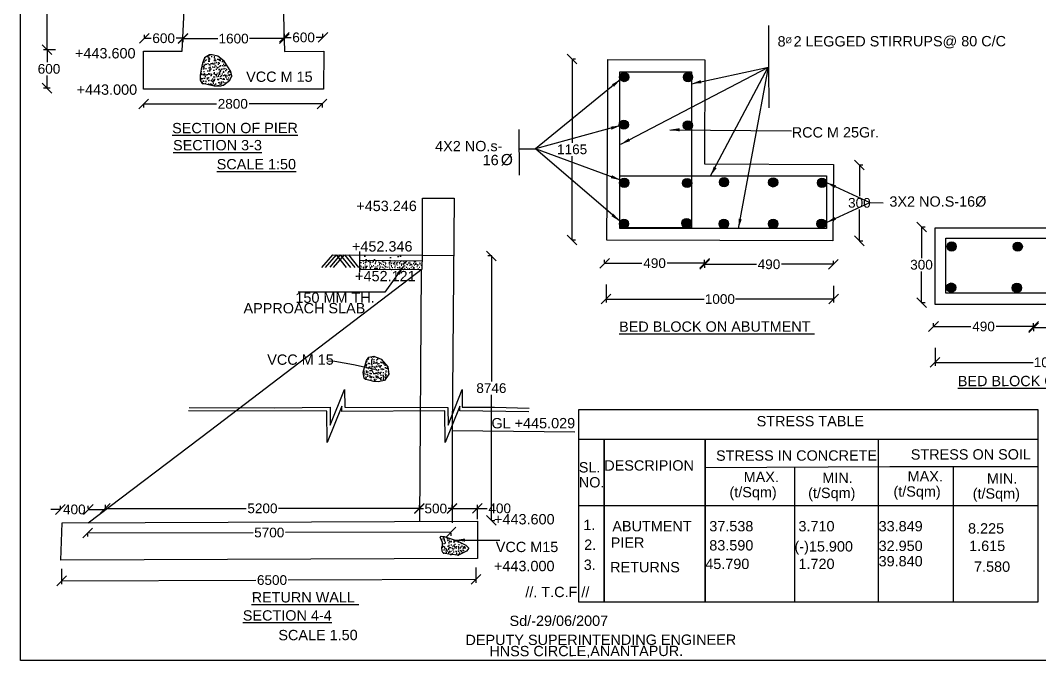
# Model space of a CAD drawing. Header units: inches. Extents: x 122.4 to 216.7, y 67.8 to 130.6.
# Drawn here: x 122.4 to 174.9, y 67.8 to 100.8 of the extents above; entities that cross this region are included whole.
import ezdxf

# ---------------------------------------------------------------- set-up
doc = ezdxf.new("R2010")
doc.units = ezdxf.units.IN
doc.header["$MEASUREMENT"] = 0
doc.layers.add('DRAWING', color=7, linetype='Continuous')
doc.styles.get("Standard").update_dxf_attribs({"font": 'arial.ttf'})
doc.dimstyles.get("Standard").update_dxf_attribs({"dimtxt": 0.18, "dimasz": 0.5, "dimexe": 0.18, "dimexo": 0.0625, "dimgap": 0.09, "dimtad": 0, "dimtih": 1, "dimtoh": 1, "dimdec": 4, "dimzin": 0, "dimdsep": 46, "dimtxsty": 'Standard', "dimblk": 'OBLIQUE', "dimcen": 0.09375, "dimadec": 0, "dimazin": 0, "dimtfac": 1, "dimtdec": 4, "dimtofl": 0, "dimtmove": 0, "dimatfit": 3, "dimfxl": 1, "dimtolj": 1, "dimtzin": 0, "dimarcsym": 0})
pattern_1 = [(50, (0, 0), (0.3586301, -0.03137607), [0.0375, -0.4125]), (355, (0, 0), (-0.0693757, 0.3760961), [0.03, -0.33]), (100.4514, (0.0299, -0.0026), (0.2892547, 0.3447198), [0.0318701, -0.35057106]), (46.1842, (0, 0.1), (0.5336205, -0.0827595), [0.05625, -0.61875]), (96.6356, (0.04447, 0.0931), (0.4673314, 0.487059), [0.0478051, -0.5258565]), (351.1842, (0, 0.1), (0.467331, 0.4870593), [0.045, -0.495]), (21, (0.05, 0.075), (0.29845353, -0.20130945), [0.0375, -0.4125]), (326, (0.05, 0.075), (0.1216577, 0.362575), [0.03, -0.33]), (71.4514, (0.07487, 0.05822), (0.4201113, 0.16126525), [0.0318701, -0.35057106]), (37.5, (0, 0), (0.00607993, 0.16644693), [0, -0.326, 0, -0.335, 0, -0.33125]), (7.5, (0, 0), (0.13153477, 0.19720586), [0, -0.191, 0, -0.3185, 0, -0.12625]), (327.5, (-0.1115, 0), (0.26691122, -0.01127744), [0, -0.125, 0, -0.39, 0, -0.5175]), (317.5, (-0.1615, 0), (0.2915931, 0.0500525), [0, -0.1625, 0, -0.259, 0, -0.3675])]

# ---------------------------------------------------------------- blocks, each defined once
blk = doc.blocks.new('_Oblique')
at = {"color": 0, "linetype": 'ByBlock', "lineweight": -2}
blk.add_line((-0.5, -0.5), (0.5, 0.5), dxfattribs=at)
blk = doc.blocks.new('*D5')
at = {"layer": 'Defpoints', "color": 0, "transparency": 16777216}
for p in [(168.847, 90.106), (168.777, 86.212), (168.857, 86.212)]:
    blk.add_point(p, dxfattribs=at)
at = {"layer": 'DRAWING', "color": 0, "lineweight": -2, "transparency": 16777216}
for p, q in [((168.857, 90.106), (168.857, 88.504)), ((168.91, 90.106), (169.037, 90.106)), ((168.857, 86.212), (168.857, 87.813)), ((168.839, 86.212), (169.037, 86.212))]:
    blk.add_line(p, q, dxfattribs=at)
at = {"layer": 'DRAWING', "color": 0, "lineweight": -2, "transparency": 16777216, "xscale": 0.5, "yscale": 0.5, "zscale": 0.5}
for p, rotation in [((168.857, 90.106), 90), ((168.857, 86.212), 270)]:
    blk.add_blockref('_Oblique', p, dxfattribs=dict(at, rotation=rotation))
at = {"layer": 'DRAWING', "color": 0, "transparency": 16777216, "insert": (168.857, 88.159), "char_height": 0.5, "attachment_point": 5}
blk.add_mtext('\\A1;300', dxfattribs=at)
blk = doc.blocks.new('*D10')
at = {"layer": 'Defpoints', "color": 0, "transparency": 16777216}
for p in [(124.495, 123.714), (123.781, 99.245), (124.268, 99.245)]:
    blk.add_point(p, dxfattribs=at)
at = {"layer": 'DRAWING', "color": 0, "lineweight": -2, "transparency": 16777216}
for p, q in [((124.433, 123.714), (123.601, 123.714)), ((123.781, 123.714), (123.781, 111.825)), ((123.781, 99.245), (123.781, 111.134)), ((124.205, 99.245), (123.601, 99.245))]:
    blk.add_line(p, q, dxfattribs=at)
at = {"layer": 'DRAWING', "color": 0, "lineweight": -2, "transparency": 16777216, "xscale": 0.5, "yscale": 0.5, "zscale": 0.5}
for p, rotation in [((123.781, 123.714), 90), ((123.781, 99.245), 270)]:
    blk.add_blockref('_Oblique', p, dxfattribs=dict(at, rotation=rotation))
at = {"layer": 'DRAWING', "color": 0, "transparency": 16777216, "insert": (123.781, 111.48), "char_height": 0.5, "attachment_point": 5}
blk.add_mtext('\\A1;7581', dxfattribs=at)
blk = doc.blocks.new('*D11')
at = {"layer": 'Defpoints', "color": 0, "transparency": 16777216}
for p in [(123.903, 99.245), (123.781, 97.262), (124.006, 97.262)]:
    blk.add_point(p, dxfattribs=at)
at = {"layer": 'DRAWING', "color": 0, "lineweight": -2, "transparency": 16777216}
for p, q in [((123.841, 99.245), (123.601, 99.245)), ((123.781, 99.245), (123.781, 98.599)), ((123.781, 97.262), (123.781, 97.908)), ((123.943, 97.262), (123.601, 97.262))]:
    blk.add_line(p, q, dxfattribs=at)
at = {"layer": 'DRAWING', "color": 0, "lineweight": -2, "transparency": 16777216, "xscale": 0.5, "yscale": 0.5, "zscale": 0.5}
for p, rotation in [((123.781, 99.245), 90), ((123.781, 97.262), 270)]:
    blk.add_blockref('_Oblique', p, dxfattribs=dict(at, rotation=rotation))
at = {"layer": 'DRAWING', "color": 0, "transparency": 16777216, "insert": (123.781, 98.254), "char_height": 0.5, "attachment_point": 5}
blk.add_mtext('\\A1; 600', dxfattribs=at)
blk = doc.blocks.new('*D15')
at = {"layer": 'Defpoints', "color": 0, "transparency": 16777216}
for p in [(169.557, 83.938), (181.285, 83.874), (181.285, 83.127)]:
    blk.add_point(p, dxfattribs=at)
at = {"layer": 'DRAWING', "color": 0, "lineweight": -2, "transparency": 16777216}
for p, q in [((169.557, 83.875), (169.557, 82.947)), ((181.285, 83.811), (181.285, 82.947)), ((169.557, 83.127), (174.609, 83.127)), ((181.285, 83.127), (176.233, 83.127))]:
    blk.add_line(p, q, dxfattribs=at)
at = {"layer": 'DRAWING', "color": 0, "lineweight": -2, "transparency": 16777216, "xscale": 0.5, "yscale": 0.5, "zscale": 0.5, "rotation": 180}
blk.add_blockref('_Oblique', (169.557, 83.127), dxfattribs=at)
at = {"layer": 'DRAWING', "color": 0, "lineweight": -2, "transparency": 16777216, "xscale": 0.5, "yscale": 0.5, "zscale": 0.5}
blk.add_blockref('_Oblique', (181.285, 83.127), dxfattribs=at)
at = {"layer": 'DRAWING', "color": 0, "transparency": 16777216, "insert": (175.421, 83.127), "char_height": 0.5, "attachment_point": 5}
blk.add_mtext('\\A1;1000', dxfattribs=at)
blk = doc.blocks.new('*D16')
at = {"layer": 'Defpoints', "color": 0, "transparency": 16777216}
for p in [(169.474, 84.954), (174.636, 84.976), (174.636, 84.92)]:
    blk.add_point(p, dxfattribs=at)
at = {"layer": 'DRAWING', "color": 0, "lineweight": -2, "transparency": 16777216}
for p, q in [((169.474, 85.016), (169.474, 85.156)), ((174.636, 84.982), (174.636, 85.156)), ((169.474, 84.976), (171.404, 84.976)), ((174.636, 84.976), (172.707, 84.976))]:
    blk.add_line(p, q, dxfattribs=at)
at = {"layer": 'DRAWING', "color": 0, "lineweight": -2, "transparency": 16777216, "xscale": 0.5, "yscale": 0.5, "zscale": 0.5, "rotation": 180}
blk.add_blockref('_Oblique', (169.474, 84.976), dxfattribs=at)
at = {"layer": 'DRAWING', "color": 0, "lineweight": -2, "transparency": 16777216, "xscale": 0.5, "yscale": 0.5, "zscale": 0.5}
blk.add_blockref('_Oblique', (174.636, 84.976), dxfattribs=at)
at = {"layer": 'DRAWING', "color": 0, "transparency": 16777216, "insert": (172.055, 84.976), "char_height": 0.5, "attachment_point": 5}
blk.add_mtext('\\A1;490', dxfattribs=at)
blk = doc.blocks.new('*D17')
at = {"layer": 'Defpoints', "color": 0, "transparency": 16777216}
for p in [(174.636, 84.92), (181.27, 84.919), (181.27, 84.914)]:
    blk.add_point(p, dxfattribs=at)
at = {"layer": 'DRAWING', "color": 0, "lineweight": -2, "transparency": 16777216}
for p, q in [((174.636, 84.919), (177.301, 84.919)), ((174.636, 84.857), (174.636, 84.739)), ((181.27, 84.919), (178.605, 84.919)), ((181.27, 84.976), (181.27, 85.099))]:
    blk.add_line(p, q, dxfattribs=at)
at = {"layer": 'DRAWING', "color": 0, "lineweight": -2, "transparency": 16777216, "xscale": 0.5, "yscale": 0.5, "zscale": 0.5, "rotation": 180}
blk.add_blockref('_Oblique', (174.636, 84.919), dxfattribs=at)
at = {"layer": 'DRAWING', "color": 0, "lineweight": -2, "transparency": 16777216, "xscale": 0.5, "yscale": 0.5, "zscale": 0.5}
blk.add_blockref('_Oblique', (181.27, 84.919), dxfattribs=at)
at = {"layer": 'DRAWING', "color": 0, "transparency": 16777216, "insert": (177.953, 84.919), "char_height": 0.5, "attachment_point": 5}
blk.add_mtext('\\A1;490', dxfattribs=at)
blk = doc.blocks.new('*D18')
at = {"layer": 'Defpoints', "color": 0, "transparency": 16777216}
for p in [(152.599, 87.2), (164.326, 87.137), (164.326, 86.389)]:
    blk.add_point(p, dxfattribs=at)
at = {"layer": 'DRAWING', "color": 0, "lineweight": -2, "transparency": 16777216}
for p, q in [((152.599, 87.138), (152.599, 86.209)), ((164.326, 87.074), (164.326, 86.209)), ((152.599, 86.389), (157.65, 86.389)), ((164.326, 86.389), (159.275, 86.389))]:
    blk.add_line(p, q, dxfattribs=at)
at = {"layer": 'DRAWING', "color": 0, "lineweight": -2, "transparency": 16777216, "xscale": 0.5, "yscale": 0.5, "zscale": 0.5, "rotation": 180}
blk.add_blockref('_Oblique', (152.599, 86.389), dxfattribs=at)
at = {"layer": 'DRAWING', "color": 0, "lineweight": -2, "transparency": 16777216, "xscale": 0.5, "yscale": 0.5, "zscale": 0.5}
blk.add_blockref('_Oblique', (164.326, 86.389), dxfattribs=at)
at = {"layer": 'DRAWING', "color": 0, "transparency": 16777216, "insert": (158.462, 86.389), "char_height": 0.5, "attachment_point": 5}
blk.add_mtext('\\A1;1000', dxfattribs=at)
blk = doc.blocks.new('*D19')
at = {"layer": 'Defpoints', "color": 0, "transparency": 16777216}
for p in [(152.516, 88.216), (157.677, 88.239), (157.677, 88.182)]:
    blk.add_point(p, dxfattribs=at)
at = {"layer": 'DRAWING', "color": 0, "lineweight": -2, "transparency": 16777216}
for p, q in [((152.516, 88.279), (152.516, 88.419)), ((157.677, 88.245), (157.677, 88.419)), ((152.516, 88.239), (154.445, 88.239)), ((157.677, 88.239), (155.748, 88.239))]:
    blk.add_line(p, q, dxfattribs=at)
at = {"layer": 'DRAWING', "color": 0, "lineweight": -2, "transparency": 16777216, "xscale": 0.5, "yscale": 0.5, "zscale": 0.5, "rotation": 180}
blk.add_blockref('_Oblique', (152.516, 88.239), dxfattribs=at)
at = {"layer": 'DRAWING', "color": 0, "lineweight": -2, "transparency": 16777216, "xscale": 0.5, "yscale": 0.5, "zscale": 0.5}
blk.add_blockref('_Oblique', (157.677, 88.239), dxfattribs=at)
at = {"layer": 'DRAWING', "color": 0, "transparency": 16777216, "insert": (155.097, 88.239), "char_height": 0.5, "attachment_point": 5}
blk.add_mtext('\\A1;490', dxfattribs=at)
blk = doc.blocks.new('*D20')
at = {"layer": 'Defpoints', "color": 0, "transparency": 16777216}
for p in [(157.677, 88.182), (164.312, 88.182), (164.312, 88.176)]:
    blk.add_point(p, dxfattribs=at)
at = {"layer": 'DRAWING', "color": 0, "lineweight": -2, "transparency": 16777216}
for p, q in [((164.312, 88.239), (164.312, 88.362)), ((157.677, 88.182), (160.343, 88.182)), ((157.677, 88.12), (157.677, 88.002)), ((164.312, 88.182), (161.646, 88.182))]:
    blk.add_line(p, q, dxfattribs=at)
at = {"layer": 'DRAWING', "color": 0, "lineweight": -2, "transparency": 16777216, "xscale": 0.5, "yscale": 0.5, "zscale": 0.5, "rotation": 180}
blk.add_blockref('_Oblique', (157.677, 88.182), dxfattribs=at)
at = {"layer": 'DRAWING', "color": 0, "lineweight": -2, "transparency": 16777216, "xscale": 0.5, "yscale": 0.5, "zscale": 0.5}
blk.add_blockref('_Oblique', (164.312, 88.182), dxfattribs=at)
at = {"layer": 'DRAWING', "color": 0, "transparency": 16777216, "insert": (160.994, 88.182), "char_height": 0.5, "attachment_point": 5}
blk.add_mtext('\\A1;490', dxfattribs=at)
blk = doc.blocks.new('*D21')
at = {"layer": 'Defpoints', "color": 0, "transparency": 16777216}
for p in [(150.836, 98.769), (150.767, 89.443), (150.846, 89.443)]:
    blk.add_point(p, dxfattribs=at)
at = {"layer": 'DRAWING', "color": 0, "lineweight": -2, "transparency": 16777216}
for p, q in [((150.846, 98.769), (150.846, 94.452)), ((150.899, 98.769), (151.026, 98.769)), ((150.846, 89.443), (150.846, 93.761)), ((150.83, 89.443), (151.026, 89.443))]:
    blk.add_line(p, q, dxfattribs=at)
at = {"layer": 'DRAWING', "color": 0, "lineweight": -2, "transparency": 16777216, "xscale": 0.5, "yscale": 0.5, "zscale": 0.5}
for p, rotation in [((150.846, 98.769), 90), ((150.846, 89.443), 270)]:
    blk.add_blockref('_Oblique', p, dxfattribs=dict(at, rotation=rotation))
at = {"layer": 'DRAWING', "color": 0, "transparency": 16777216, "insert": (150.846, 94.106), "char_height": 0.5, "attachment_point": 5}
blk.add_mtext('\\A1;1165', dxfattribs=at)
blk = doc.blocks.new('*D28')
at = {"layer": 'Defpoints', "color": 0, "transparency": 16777216}
for p in [(130.782, 99.834), (130.782, 99.834), (128.796, 99.817)]:
    blk.add_point(p, dxfattribs=at)
at = {"layer": 'DRAWING', "color": 0, "lineweight": -2, "transparency": 16777216}
for p, q in [((128.796, 99.88), (128.796, 100.014)), ((128.796, 99.834), (129.146, 99.834)), ((130.782, 99.834), (130.432, 99.834)), ((130.782, 99.896), (130.782, 100.014))]:
    blk.add_line(p, q, dxfattribs=at)
at = {"layer": 'DRAWING', "color": 0, "lineweight": -2, "transparency": 16777216, "xscale": 0.5, "yscale": 0.5, "zscale": 0.5, "rotation": 180}
blk.add_blockref('_Oblique', (128.796, 99.834), dxfattribs=at)
at = {"layer": 'DRAWING', "color": 0, "lineweight": -2, "transparency": 16777216, "xscale": 0.5, "yscale": 0.5, "zscale": 0.5}
blk.add_blockref('_Oblique', (130.782, 99.834), dxfattribs=at)
at = {"layer": 'DRAWING', "color": 0, "transparency": 16777216, "insert": (129.789, 99.834), "char_height": 0.5, "attachment_point": 5}
blk.add_mtext('\\A1;600', dxfattribs=at)
blk = doc.blocks.new('*D29')
at = {"layer": 'Defpoints', "color": 0, "transparency": 16777216}
for p in [(130.782, 99.834), (136.006, 99.832), (136.006, 99.816)]:
    blk.add_point(p, dxfattribs=at)
at = {"layer": 'DRAWING', "color": 0, "lineweight": -2, "transparency": 16777216}
for p, q in [((130.782, 99.816), (132.582, 99.816)), ((130.782, 99.771), (130.782, 99.636)), ((136.006, 99.816), (134.206, 99.816)), ((136.006, 99.77), (136.006, 99.636))]:
    blk.add_line(p, q, dxfattribs=at)
at = {"layer": 'DRAWING', "color": 0, "lineweight": -2, "transparency": 16777216, "xscale": 0.5, "yscale": 0.5, "zscale": 0.5, "rotation": 180}
blk.add_blockref('_Oblique', (130.782, 99.816), dxfattribs=at)
at = {"layer": 'DRAWING', "color": 0, "lineweight": -2, "transparency": 16777216, "xscale": 0.5, "yscale": 0.5, "zscale": 0.5}
blk.add_blockref('_Oblique', (136.006, 99.816), dxfattribs=at)
at = {"layer": 'DRAWING', "color": 0, "transparency": 16777216, "insert": (133.394, 99.816), "char_height": 0.5, "attachment_point": 5}
blk.add_mtext('\\A1;1600', dxfattribs=at)
blk = doc.blocks.new('*D30')
at = {"layer": 'Defpoints', "color": 0, "transparency": 16777216}
for p in [(138, 99.877), (138, 99.836), (136.006, 99.817)]:
    blk.add_point(p, dxfattribs=at)
at = {"layer": 'DRAWING', "color": 0, "lineweight": -2, "transparency": 16777216}
for p, q in [((136.006, 99.879), (136.006, 100.057)), ((136.006, 99.877), (136.361, 99.877)), ((138, 99.877), (137.646, 99.877)), ((138, 99.899), (138, 100.057))]:
    blk.add_line(p, q, dxfattribs=at)
at = {"layer": 'DRAWING', "color": 0, "lineweight": -2, "transparency": 16777216, "xscale": 0.5, "yscale": 0.5, "zscale": 0.5, "rotation": 180}
blk.add_blockref('_Oblique', (136.006, 99.877), dxfattribs=at)
at = {"layer": 'DRAWING', "color": 0, "lineweight": -2, "transparency": 16777216, "xscale": 0.5, "yscale": 0.5, "zscale": 0.5}
blk.add_blockref('_Oblique', (138, 99.877), dxfattribs=at)
at = {"layer": 'DRAWING', "color": 0, "transparency": 16777216, "insert": (137.003, 99.877), "char_height": 0.5, "attachment_point": 5}
blk.add_mtext('\\A1;600', dxfattribs=at)
blk = doc.blocks.new('*D33')
at = {"layer": 'Defpoints', "color": 0, "transparency": 16777216}
for p in [(126.788, 75.53), (142.975, 75.607), (142.975, 75.6)]:
    blk.add_point(p, dxfattribs=at)
at = {"layer": 'DRAWING', "color": 0, "lineweight": -2, "transparency": 16777216}
for p, q in [((126.788, 75.593), (126.788, 75.78)), ((126.788, 75.6), (134.045, 75.6)), ((142.975, 75.6), (135.717, 75.6)), ((142.975, 75.544), (142.975, 75.42))]:
    blk.add_line(p, q, dxfattribs=at)
at = {"layer": 'DRAWING', "color": 0, "lineweight": -2, "transparency": 16777216, "xscale": 0.5, "yscale": 0.5, "zscale": 0.5, "rotation": 180}
blk.add_blockref('_Oblique', (126.788, 75.6), dxfattribs=at)
at = {"layer": 'DRAWING', "color": 0, "lineweight": -2, "transparency": 16777216, "xscale": 0.5, "yscale": 0.5, "zscale": 0.5}
blk.add_blockref('_Oblique', (142.975, 75.6), dxfattribs=at)
at = {"layer": 'DRAWING', "color": 0, "transparency": 16777216, "insert": (134.881, 75.6), "char_height": 0.5, "attachment_point": 5}
blk.add_mtext('\\A1;5200', dxfattribs=at)
blk = doc.blocks.new('*D34')
at = {"layer": 'Defpoints', "color": 0, "transparency": 16777216}
for p in [(142.975, 75.544), (144.659, 75.592), (144.659, 75.544)]:
    blk.add_point(p, dxfattribs=at)
at = {"layer": 'DRAWING', "color": 0, "lineweight": -2, "transparency": 16777216}
for p, q in [((142.975, 75.607), (142.975, 75.772)), ((144.659, 75.607), (144.659, 75.772)), ((142.975, 75.592), (143.176, 75.592)), ((144.659, 75.592), (144.459, 75.592))]:
    blk.add_line(p, q, dxfattribs=at)
at = {"layer": 'DRAWING', "color": 0, "lineweight": -2, "transparency": 16777216, "xscale": 0.5, "yscale": 0.5, "zscale": 0.5, "rotation": 180}
blk.add_blockref('_Oblique', (142.975, 75.592), dxfattribs=at)
at = {"layer": 'DRAWING', "color": 0, "lineweight": -2, "transparency": 16777216, "xscale": 0.5, "yscale": 0.5, "zscale": 0.5}
blk.add_blockref('_Oblique', (144.659, 75.592), dxfattribs=at)
at = {"layer": 'DRAWING', "color": 0, "transparency": 16777216, "insert": (143.817, 75.592), "char_height": 0.5, "attachment_point": 5}
blk.add_mtext('\\A1;500', dxfattribs=at)
blk = doc.blocks.new('*D35')
at = {"layer": 'Defpoints', "color": 0, "transparency": 16777216}
for p in [(144.659, 75.592), (145.96, 75.6), (145.96, 74.982)]:
    blk.add_point(p, dxfattribs=at)
at = {"layer": 'DRAWING', "color": 0, "lineweight": -2, "transparency": 16777216}
for p, q in [((144.659, 75.655), (144.659, 75.78)), ((145.96, 75.045), (145.96, 75.78)), ((144.659, 75.6), (145.96, 75.6)), ((145.96, 75.6), (146.46, 75.6))]:
    blk.add_line(p, q, dxfattribs=at)
at = {"layer": 'DRAWING', "color": 0, "lineweight": -2, "transparency": 16777216, "xscale": 0.5, "yscale": 0.5, "zscale": 0.5, "rotation": 180}
blk.add_blockref('_Oblique', (144.659, 75.6), dxfattribs=at)
at = {"layer": 'DRAWING', "color": 0, "lineweight": -2, "transparency": 16777216, "xscale": 0.5, "yscale": 0.5, "zscale": 0.5}
blk.add_blockref('_Oblique', (145.96, 75.6), dxfattribs=at)
at = {"layer": 'DRAWING', "color": 0, "transparency": 16777216, "insert": (147.112, 75.6), "char_height": 0.5, "attachment_point": 5}
blk.add_mtext('\\A1;400', dxfattribs=at)
blk = doc.blocks.new('*D36')
at = {"layer": 'Defpoints', "color": 0, "transparency": 16777216}
for p in [(146.772, 88.613), (146.669, 74.982), (146.683, 74.982)]:
    blk.add_point(p, dxfattribs=at)
at = {"layer": 'DRAWING', "color": 0, "lineweight": -2, "transparency": 16777216}
for p, q in [((146.709, 88.613), (146.503, 88.613)), ((146.683, 88.613), (146.683, 82.143)), ((146.683, 74.982), (146.683, 81.452)), ((146.732, 74.982), (146.863, 74.982))]:
    blk.add_line(p, q, dxfattribs=at)
at = {"layer": 'DRAWING', "color": 0, "lineweight": -2, "transparency": 16777216, "xscale": 0.5, "yscale": 0.5, "zscale": 0.5}
for p, rotation in [((146.683, 88.613), 90), ((146.683, 74.982), 270)]:
    blk.add_blockref('_Oblique', p, dxfattribs=dict(at, rotation=rotation))
at = {"layer": 'DRAWING', "color": 0, "transparency": 16777216, "insert": (146.683, 81.798), "char_height": 0.5, "attachment_point": 5}
blk.add_mtext('\\A1;8746', dxfattribs=at)
blk = doc.blocks.new('*D38')
at = {"layer": 'Defpoints', "color": 0, "transparency": 16777216}
for p in [(165.599, 93.304), (165.653, 93.304), (165.599, 89.393)]:
    blk.add_point(p, dxfattribs=at)
at = {"layer": 'DRAWING', "color": 0, "lineweight": -2, "transparency": 16777216}
for p, q in [((165.653, 93.304), (165.653, 91.694)), ((165.662, 93.304), (165.833, 93.304)), ((165.653, 89.393), (165.653, 91.003)), ((165.662, 89.393), (165.833, 89.393))]:
    blk.add_line(p, q, dxfattribs=at)
at = {"layer": 'DRAWING', "color": 0, "lineweight": -2, "transparency": 16777216, "xscale": 0.5, "yscale": 0.5, "zscale": 0.5}
for p, rotation in [((165.653, 93.304), 90), ((165.653, 89.393), 270)]:
    blk.add_blockref('_Oblique', p, dxfattribs=dict(at, rotation=rotation))
at = {"layer": 'DRAWING', "color": 0, "transparency": 16777216, "insert": (165.653, 91.348), "char_height": 0.5, "attachment_point": 5}
blk.add_mtext('\\A1;300', dxfattribs=at)
blk = doc.blocks.new('*D39')
at = {"layer": 'Defpoints', "color": 0, "transparency": 16777216}
for p in [(128.751, 96.524), (137.956, 96.506), (137.956, 96.453)]:
    blk.add_point(p, dxfattribs=at)
at = {"layer": 'DRAWING', "color": 0, "lineweight": -2, "transparency": 16777216}
for p, q in [((128.751, 96.461), (128.751, 96.273)), ((128.751, 96.453), (132.513, 96.453)), ((137.956, 96.453), (134.193, 96.453)), ((137.956, 96.444), (137.956, 96.273))]:
    blk.add_line(p, q, dxfattribs=at)
at = {"layer": 'DRAWING', "color": 0, "lineweight": -2, "transparency": 16777216, "xscale": 0.5, "yscale": 0.5, "zscale": 0.5, "rotation": 180}
blk.add_blockref('_Oblique', (128.751, 96.453), dxfattribs=at)
at = {"layer": 'DRAWING', "color": 0, "lineweight": -2, "transparency": 16777216, "xscale": 0.5, "yscale": 0.5, "zscale": 0.5}
blk.add_blockref('_Oblique', (137.956, 96.453), dxfattribs=at)
at = {"layer": 'DRAWING', "color": 0, "transparency": 16777216, "insert": (133.353, 96.453), "char_height": 0.5, "attachment_point": 5}
blk.add_mtext('\\A1;2800', dxfattribs=at)
blk = doc.blocks.new('*D46')
at = {"layer": 'Defpoints', "color": 0, "transparency": 16777216}
for p in [(125.864, 74.349), (144.6, 74.389), (144.6, 74.374)]:
    blk.add_point(p, dxfattribs=at)
at = {"layer": 'DRAWING', "color": 0, "lineweight": -2, "transparency": 16777216}
for p, q in [((125.864, 74.334), (134.397, 74.352)), ((125.865, 74.286), (125.865, 74.154)), ((144.6, 74.374), (136.068, 74.356)), ((144.6, 74.326), (144.6, 74.194))]:
    blk.add_line(p, q, dxfattribs=at)
at = {"layer": 'DRAWING', "color": 0, "lineweight": -2, "transparency": 16777216, "xscale": 0.5, "yscale": 0.5, "zscale": 0.5}
for p, rotation in [((144.6, 74.374), 0.1220097405440142), ((125.864, 74.334), 180.122009740544)]:
    blk.add_blockref('_Oblique', p, dxfattribs=dict(at, rotation=rotation))
at = {"layer": 'DRAWING', "color": 0, "transparency": 16777216, "insert": (135.232, 74.354), "char_height": 0.5, "attachment_point": 5}
blk.add_mtext('\\A1;5700', dxfattribs=at)
blk = doc.blocks.new('*D47')
at = {"layer": 'Defpoints', "color": 0, "transparency": 16777216}
for p in [(124.467, 75.539), (125.899, 75.544), (125.899, 75.539)]:
    blk.add_point(p, dxfattribs=at)
at = {"layer": 'DRAWING', "color": 0, "lineweight": -2, "transparency": 16777216}
for p, q in [((124.467, 75.601), (124.467, 75.724)), ((125.899, 75.601), (125.899, 75.724)), ((124.467, 75.544), (123.967, 75.544)), ((125.899, 75.544), (126.399, 75.544))]:
    blk.add_line(p, q, dxfattribs=at)
at = {"layer": 'DRAWING', "color": 0, "lineweight": -2, "transparency": 16777216, "xscale": 0.5, "yscale": 0.5, "zscale": 0.5}
blk.add_blockref('_Oblique', (124.467, 75.544), dxfattribs=at)
at = {"layer": 'DRAWING', "color": 0, "lineweight": -2, "transparency": 16777216, "xscale": 0.5, "yscale": 0.5, "zscale": 0.5, "rotation": 180}
blk.add_blockref('_Oblique', (125.899, 75.544), dxfattribs=at)
at = {"layer": 'DRAWING', "color": 0, "transparency": 16777216, "insert": (125.183, 75.544), "char_height": 0.5, "attachment_point": 5}
blk.add_mtext('\\A1;400', dxfattribs=at)
blk = doc.blocks.new('*D48')
at = {"layer": 'Defpoints', "color": 0, "transparency": 16777216}
for p in [(124.522, 72.541), (145.887, 72.611), (145.889, 71.937)]:
    blk.add_point(p, dxfattribs=at)
at = {"layer": 'DRAWING', "color": 0, "lineweight": -2, "transparency": 16777216}
for p, q in [((145.887, 72.549), (145.89, 71.757)), ((124.522, 72.479), (124.525, 71.687)), ((124.524, 71.867), (134.536, 71.9)), ((145.889, 71.937), (136.211, 71.905))]:
    blk.add_line(p, q, dxfattribs=at)
at = {"layer": 'DRAWING', "color": 0, "lineweight": -2, "transparency": 16777216, "xscale": 0.5, "yscale": 0.5, "zscale": 0.5}
for p, rotation in [((124.524, 71.867), 180.1880109933139), ((145.889, 71.937), 0.1880109933139639)]:
    blk.add_blockref('_Oblique', p, dxfattribs=dict(at, rotation=rotation))
at = {"layer": 'DRAWING', "color": 0, "transparency": 16777216, "insert": (135.374, 71.903), "char_height": 0.5, "attachment_point": 5}
blk.add_mtext('\\A1;6500', dxfattribs=at)

msp = doc.modelspace()

# ---------------------------------------------------------------- hatches: boundary and pattern name
at = {"layer": 'DRAWING'}
h = msp.add_hatch(dxfattribs=at)
h.set_pattern_fill('AR-CONC,_O', color=256, scale=0.05)
h.set_pattern_definition(pattern_1)
h.paths.add_polyline_path([(132.90752, 98.66175), (132.58651, 98.90429), (132.28658, 98.98774), (132.15237, 98.98774), (131.90037, 98.82221), (131.78944, 98.54725), (131.72521, 98.23647), (131.66336, 97.93719), (131.66336, 97.6757), (131.77108, 97.50181), (131.87601, 97.50181), (132.035, 97.46369), (132.39326, 97.37781), (132.62221, 97.37781), (132.73977, 97.37781), (132.89743, 97.43339), (133.20069, 97.68142), (133.30175, 97.9063), (133.25227, 98.12531)])
h = msp.add_hatch(color=256, dxfattribs=at)
h.dxf.hatch_style = 1
h.paths.add_polyline_path([(153.30468, 97.90296), (153.30468, 97.76628, 0.86384047), (153.7699, 97.83462, 0.86384047)])
h = msp.add_hatch(color=256, dxfattribs=at)
h.dxf.hatch_style = 1
h.paths.add_polyline_path([(156.59331, 97.89624), (156.59331, 97.75957, 0.86384047), (157.05853, 97.8279, 0.86384047)])
h = msp.add_hatch(color=256, dxfattribs=at)
h.dxf.hatch_style = 1
h.paths.add_polyline_path([(153.28468, 95.44728), (153.28468, 95.3106, 0.86384047), (153.7499, 95.37894, 0.86384047)])
h = msp.add_hatch(color=256, dxfattribs=at)
h.dxf.hatch_style = 1
h.paths.add_polyline_path([(156.58676, 95.41369), (156.58676, 95.27702, 0.86384047), (157.05198, 95.34535, 0.86384047)])
h = msp.add_hatch(color=256, dxfattribs=at)
h.dxf.hatch_style = 1
h.paths.add_polyline_path([(153.30353, 92.4538), (153.30353, 92.31713, 0.86384047), (153.76875, 92.38546, 0.86384047)])
h = msp.add_hatch(color=256, dxfattribs=at)
h.dxf.hatch_style = 1
h.paths.add_polyline_path([(156.54476, 92.44048), (156.54476, 92.3038, 0.86384047), (157.00998, 92.37214, 0.86384047)])
h = msp.add_hatch(color=256, dxfattribs=at)
h.dxf.hatch_style = 1
h.paths.add_polyline_path([(158.44728, 92.48269), (158.44728, 92.34602, 0.86384047), (158.9125, 92.41435, 0.86384047)])
h = msp.add_hatch(color=256, dxfattribs=at)
h.dxf.hatch_style = 1
h.paths.add_polyline_path([(160.98259, 92.47327), (160.98259, 92.3366, 0.86384047), (161.44781, 92.40494, 0.86384047)])
h = msp.add_hatch(color=256, dxfattribs=at)
h.dxf.hatch_style = 1
h.paths.add_polyline_path([(163.49905, 92.45445), (163.49905, 92.31777, 0.86384047), (163.96427, 92.38611, 0.86384047)])
h = msp.add_hatch(color=256, dxfattribs=at)
h.dxf.hatch_style = 1
h.paths.add_polyline_path([(153.29019, 90.34201), (153.29019, 90.20534, 0.86384047), (153.75541, 90.27368, 0.86384047)])
h = msp.add_hatch(color=256, dxfattribs=at)
h.dxf.hatch_style = 1
h.paths.add_polyline_path([(156.51808, 90.37532), (156.51808, 90.23865, 0.86384047), (156.98331, 90.30699, 0.86384047)])
h = msp.add_hatch(color=256, dxfattribs=at)
h.dxf.hatch_style = 1
h.paths.add_polyline_path([(158.43786, 90.3362), (158.43786, 90.19952, 0.86384047), (158.90308, 90.26786, 0.86384047)])
h = msp.add_hatch(color=256, dxfattribs=at)
h.dxf.hatch_style = 1
h.paths.add_polyline_path([(160.98259, 90.3362), (160.98259, 90.19952, 0.86384047), (161.44781, 90.26786, 0.86384047)])
h = msp.add_hatch(color=256, dxfattribs=at)
h.dxf.hatch_style = 1
h.paths.add_polyline_path([(163.47077, 90.34561), (163.47077, 90.20894, 0.86384047), (163.93599, 90.27727, 0.86384047)])
h = msp.add_hatch(color=256, dxfattribs=at)
h.dxf.hatch_style = 1
h.paths.add_polyline_path([(170.18254, 89.16778), (170.18254, 89.0311, 0.86384047), (170.64776, 89.09944, 0.86384047)])
h = msp.add_hatch(color=256, dxfattribs=at)
h.dxf.hatch_style = 1
h.paths.add_polyline_path([(173.59023, 89.16042), (173.59023, 89.02375, 0.86384047), (174.05545, 89.09209, 0.86384047)])
h = msp.add_hatch(dxfattribs=at)
h.set_pattern_fill('AR-CONC,_O', color=256, scale=0.05)
h.set_pattern_definition(pattern_1)
h.paths.add_polyline_path([(143.12149, 88.36124), (139.87897, 88.39307), (139.87693, 87.9319), (143.06036, 87.91023), (143.11749, 87.95377)])
h = msp.add_hatch(dxfattribs=at)
h.set_pattern_fill('AR-SAND', color=256)
h.paths.add_polyline_path([(143.12438, 88.6554), (139.88016, 88.66209), (139.87897, 88.39307), (143.12149, 88.36124)])
h = msp.add_hatch(dxfattribs=at)
h.set_pattern_fill('AR-SAND', color=256)
h.paths.add_polyline_path([(143.12438, 88.6554), (139.88016, 88.66209), (139.87897, 88.39307), (143.12149, 88.36124)])
h = msp.add_hatch(dxfattribs=at)
h.set_pattern_fill('AR-SAND', color=256, scale=1.5)
h.paths.add_polyline_path([(143.12438, 88.6554), (139.88016, 88.66209), (139.87897, 88.39307), (143.12149, 88.36124)])
h = msp.add_hatch(dxfattribs=at)
h.set_pattern_fill('AR-SAND', color=256, angle=195)
h.paths.add_polyline_path([(143.12438, 88.6554), (139.88016, 88.66209), (139.87897, 88.39307), (143.12149, 88.36124)])
h = msp.add_hatch(color=256, dxfattribs=at)
h.dxf.hatch_style = 1
h.paths.add_polyline_path([(170.16046, 87.05045), (170.16046, 86.91378, 0.86384047), (170.62568, 86.98211, 0.86384047)])
h = msp.add_hatch(color=256, dxfattribs=at)
h.dxf.hatch_style = 1
h.paths.add_polyline_path([(173.54607, 87.03575), (173.54607, 86.89907, 0.86384047), (174.01129, 86.96741, 0.86384047)])
h = msp.add_hatch(dxfattribs=at)
h.set_pattern_fill('AR-CONC,_O', color=256, scale=0.05)
h.set_pattern_definition(pattern_1)
h.paths.add_polyline_path([(141.35253, 82.90206), (141.00291, 83.29971), (140.61564, 83.45017), (140.35746, 83.40181), (140.23913, 83.22985), (140.07239, 82.62801), (140.13139, 82.30112), (140.13693, 82.29484), (140.18534, 82.24111), (140.36284, 82.21424), (140.6264, 82.14975), (140.84693, 82.11751), (141.16965, 82.18737), (141.39556, 82.52053)])
h = msp.add_hatch(dxfattribs=at)
h.set_pattern_fill('AR-CONC,_O', color=256, scale=0.05)
h.set_pattern_definition(pattern_1)
h.paths.add_polyline_path([(145.51323, 73.54487), (145.37165, 73.70437), (144.9199, 73.93658), (144.35063, 74.1232), (144.24202, 74.1588), (144.09442, 74.17084), (144.04937, 74.10244), (144.09442, 73.9993), (144.16671, 73.83378), (144.15466, 73.6803), (144.12208, 73.58853), (144.14113, 73.40281), (144.19081, 73.29208), (144.60049, 73.21684), (144.98004, 73.18374), (145.40478, 73.40343)])

# ---------------------------------------------------------------- linework, layer by layer
for points in [[(122.40273, 130.61393), (216.42602, 130.61393), (216.42602, 67.75346), (122.40273, 67.75346)], [(153.30468, 98.10659), (157.00337, 98.10659), (157.00337, 90.05732), (153.30468, 90.05732)], [(153.30468, 92.7366), (163.95488, 92.7366), (163.95488, 90.02682), (153.30468, 90.02682)], [(169.55707, 90.06056), (181.30584, 90.06056), (181.30584, 86.10627), (169.55707, 86.10627)], [(180.96162, 86.69007), (170.10296, 86.69007), (170.10296, 89.53481), (180.96162, 89.53481)], [(151.19024, 80.70662), (174.84534, 80.70662), (174.84534, 70.76291), (151.19024, 70.76291)], [(151.19024, 79.16715), (174.84534, 79.16715), (174.84534, 75.73477), (151.19024, 75.73477)], [(124.5535, 74.8558), (145.96028, 74.94564), (145.96028, 73.01015), (124.48529, 72.93565)]]:
    msp.add_lwpolyline(points, close=True, dxfattribs=at)
for points in [[(135.19983, 124.69308), (135.38757, 119.17204), (135.81782, 106.55481), (136.02491, 99.15689), (138.03737, 99.16214), (138.0285, 97.20301), (128.74953, 97.21536), (128.74295, 99.16908), (130.7499, 99.17585), (131.12608, 106.85514), (131.84582, 124.71411)], [(160.96461, 100.49497), (160.96408, 98.34565), (160.99346, 96.248)], [(131.77108, 97.50181), (131.87601, 97.50181), (132.035, 97.46369), (132.39326, 97.37781), (132.62221, 97.37781), (132.73977, 97.37781), (132.89743, 97.43339), (133.20069, 97.68142), (133.30175, 97.9063), (133.25227, 98.12531), (132.90752, 98.66175), (132.58651, 98.90429), (132.28658, 98.98774), (132.15237, 98.98774), (131.90037, 98.82221), (131.78944, 98.54725), (131.72521, 98.23647), (131.66336, 97.93719), (131.66336, 97.6757), (131.77108, 97.50181)], [(152.68206, 98.74609), (157.69348, 98.7198), (157.67284, 93.36435), (164.31423, 93.32629), (164.28419, 89.39208), (152.63489, 89.43028), (152.68034, 96.29088), (152.68206, 98.74609)], [(148.10379, 95.13665), (148.10891, 92.77298)], [(148.10595, 94.14024), (148.9648, 94.1421)], [(125.89822, 74.8558), (132.20178, 79.63328), (143.11749, 87.95377), (143.12443, 88.66129), (143.1305, 91.59802), (144.76285, 91.59465), (144.65946, 79.60946), (144.65946, 74.8558)], [(139.88097, 88.84566), (139.87623, 87.77497)], [(138.49969, 88.66494), (137.9312, 88.0257)], [(138.67541, 88.66458), (138.10683, 88.01083)], [(138.88083, 88.66415), (138.35688, 88.02868)], [(138.49969, 88.66494), (143.12442, 88.6554), (144.73738, 88.64148)], [(138.53846, 88.01083), (139.1168, 88.66367), (139.64073, 88.01207)], [(138.67541, 88.66458), (139.20527, 88.01381)], [(138.88083, 88.66415), (139.4196, 88.01381)], [(139.3222, 88.66324), (139.83422, 88.01207)], [(139.87897, 88.39307), (143.12149, 88.36124)], [(139.87693, 87.9319), (143.0584, 87.91024)], [(143.05839, 87.90872), (142.97003, 74.93309)], [(140.67071, 82.75686), (139.57986, 83.00836), (138.61953, 83.17602), (138.24659, 83.18534)], [(140.13155, 82.30021), (140.07239, 82.62801), (140.23913, 83.22985), (140.35746, 83.40181), (140.61564, 83.45017), (141.00291, 83.29971), (141.35253, 82.90206), (141.39556, 82.52053), (141.16965, 82.18737), (140.84693, 82.11751), (140.6264, 82.14975), (140.36284, 82.21424), (140.18534, 82.24111), (140.13693, 82.29484), (140.13142, 82.30109)], [(131.1085, 80.80648), (135.48907, 80.78906), (138.37232, 80.81181), (138.37964, 79.88372), (139.11624, 81.72294), (139.13295, 80.81642), (144.43682, 80.80448), (144.45233, 79.89417), (145.18079, 81.72325), (145.18079, 80.81656), (146.83631, 80.81656), (148.62883, 80.76349)], [(148.60604, 80.58595), (145.04915, 80.62792), (145.052, 80.87014), (144.29977, 79.00392), (144.28839, 80.62991), (138.97994, 80.59275), (138.978, 80.86953), (138.217, 78.99333), (138.20562, 80.60794), (131.07291, 80.62644)], [(144.65946, 79.60946), (150.98779, 79.55486)], [(157.70903, 77.71302), (167.22963, 77.75735), (174.84534, 77.75735)], [(125.88893, 75.54102), (126.72742, 75.54815)], [(144.15466, 73.6803), (144.16671, 73.83378), (144.09442, 73.9993), (144.04937, 74.10244), (144.09442, 74.17084), (144.24202, 74.1588), (144.35063, 74.1232), (144.9199, 73.93658), (145.37165, 73.70437), (145.51323, 73.54487), (145.40478, 73.40343), (144.98004, 73.18374), (144.60049, 73.21684), (144.19081, 73.29208), (144.14113, 73.40281), (144.12208, 73.58853), (144.15466, 73.6803)]]:
    msp.add_lwpolyline(points, dxfattribs=at)
at = {"layer": 'DRAWING', "color": 0}
for points in [[(152.50285, 79.16715), (152.50285, 79.16715), (152.50285, 70.76291), (152.50285, 70.76291)], [(157.70903, 70.76291), (157.70903, 70.76291), (157.70903, 79.16715), (157.70903, 79.16715)]]:
    msp.add_lwpolyline(points, close=True, dxfattribs=at)
for points in [[(166.64384, 70.76291), (166.64384, 79.16715)], [(162.30725, 77.73443), (162.30725, 70.76291)], [(170.49529, 77.75735), (170.49529, 70.76291)]]:
    msp.add_lwpolyline(points, dxfattribs=at)
at = {"layer": 'DRAWING'}
for centre in [(153.53227, 97.83462), (156.8209, 97.8279), (153.51227, 95.37894), (156.81435, 95.34535), (153.53112, 92.38546), (156.77235, 92.37214), (158.67487, 92.41435), (161.21018, 92.40494), (163.72664, 92.38611), (153.51778, 90.27368), (156.74568, 90.30699), (158.66545, 90.26786), (161.21018, 90.26786), (163.69836, 90.27727), (170.41013, 89.09944), (173.81782, 89.09209), (170.38805, 86.98211), (173.77366, 86.96741)]:
    msp.add_circle(centre, 0.23763, dxfattribs=at)

# ---------------------------------------------------------------- texts
at = {"insert": (147.16779, 93.87002), "char_height": 0.57631, "width": 0.5915045, "attachment_point": 1}
msp.add_mtext('Ø\\P', dxfattribs=at)
at = {"layer": 'DRAWING'}
for s, height, p in [('8  2 LEGGED STIRRUPS@ 80 C/C', 0.5319953, (161.43575, 99.4094)), ('+443.600', 0.531995, (125.21908, 98.7941)), ('VCC M 15', 0.531995, (134.04088, 97.58641)), ('+443.000', 0.531995, (125.30165, 96.92011)), ('%%USECTION OF PIER', 0.5319953, (130.225, 94.9391)), ('RCC M 25Gr.', 0.5319953, (162.16715, 94.71739)), ('%%USECTION 3-3', 0.5319953, (130.27236, 94.05609)), ('4X2 NO.s-', 0.531995, (143.7841, 94.00883)), ('%%USCALE 1:50', 0.5319953, (132.52297, 93.07688)), ('16', 0.531995, (146.23291, 93.29213)), ('+453.246', 0.531995, (139.72004, 90.92277)), (' +452.346', 0.531995, (139.29061, 88.8393)), ('+452.121', 0.531995, (139.65869, 87.30734)), ('150 MM TH.', 0.531995, (136.58038, 86.19617)), ('APPROACH SLAB ', 0.5319953, (133.90561, 85.65146)), ('VCC M 15', 0.531995, (135.1293, 83.0018)), ('GL +445.029', 0.5319953, (146.68501, 79.72523)), ('+443.600', 0.531995, (146.82186, 74.77311)), ('VCC M15', 0.531995, (146.91038, 73.34513)), ('+443.000', 0.531995, (146.81797, 72.36165)), ('%%URETURN WALL ', 0.5319953, (134.32514, 70.7498))]:
    msp.add_text(s, height=height, rotation=0.059431, dxfattribs=at).set_placement(p)
at = {"layer": 'DRAWING', "color": 7}
for s, p in [('3X2 NO.S-16Ø ', (167.20273, 91.15304)), ('//. T.C.F //', (148.43308, 71.02349)), ('Sd/-29/06/2007', (147.62067, 69.5388)), ('DEPUTY SUPERINTENDING ENGINEER', (145.34847, 68.55405)), ('HNSS CIRCLE,ANANTAPUR.', (146.57775, 67.97827))]:
    msp.add_text(s, height=0.5319953, rotation=0.059431, dxfattribs=at).set_placement(p)
at = {"layer": 'DRAWING', "color": 0}
for s, height, p in [('%%UBED BLOCK ON ABUTMENT ', 0.5319953, (153.26627, 84.70224)), ('%%UBED BLOCK ON PIER ', 0.5319953, (170.72765, 81.89847)), ('STRESS TABLE ', 0.5319953, (160.3581, 79.83018)), ('STRESS IN CONCRETE', 0.5319953, (158.26535, 78.05644)), ('STRESS ON SOIL', 0.5319953, (168.30478, 78.11532)), ('SL.', 0.531995, (151.19024, 77.45096)), ('DESCRIPION ', 0.5319953, (152.50285, 77.54644)), ('MAX.', 0.531995, (159.68831, 76.95221)), ('MIN.', 0.531995, (163.74436, 76.91231)), ('MAX.', 0.531995, (168.14179, 76.98711)), ('MIN.', 0.531995, (172.22693, 76.88145)), ('NO.', 0.531995, (151.19024, 76.67859)), ('(t/Sqm)', 0.531995, (158.95656, 76.17123)), ('(t/Sqm)', 0.531995, (167.41005, 76.20613)), ('(t/Sqm)', 0.531995, (163.01261, 76.13133)), ('(t/Sqm)', 0.531995, (171.49518, 76.10047)), ('1.', 0.531995, (151.42624, 74.48397)), ('ABUTMENT ', 0.531995, (152.91999, 74.41555)), (' 37.538', 0.531995, (157.70903, 74.41555)), (' 3.710', 0.531995, (162.30725, 74.41555)), ('33.849', 0.531995, (166.64384, 74.41555)), ('8.225', 0.531995, (171.25593, 74.30262)), ('PIER', 0.531995, (152.8354, 73.57066)), ('2.', 0.531995, (151.46521, 73.46219)), (' 83.590', 0.531995, (157.70903, 73.42985)), ('(-)15.900', 0.531995, (162.30725, 73.37352)), ('32.950', 0.531995, (166.64384, 73.40168)), ('1.615', 0.531995, (171.31232, 73.40141)), ('39.840', 0.531995, (166.64384, 72.61312)), ('3.', 0.531995, (151.44573, 72.43068)), ('RETURNS ', 0.531995, (152.80721, 72.30333)), ('45.790', 0.531995, (157.70903, 72.47231)), (' 1.720', 0.531995, (162.30725, 72.47231)), ('7.580', 0.531995, (171.56607, 72.33123)), ('%%USECTION 4-4', 0.5319953, (133.87147, 69.81612)), (' SCALE 1.50', 0.5319953, (135.49498, 68.80364))]:
    msp.add_text(s, height=height, rotation=0.059431, dxfattribs=at).set_placement(p)
at = {"layer": 'DRAWING', "insert": (161.84385, 99.88083), "char_height": 0.3, "width": 0.5915045, "attachment_point": 1, "rotation": 0.059431}
msp.add_mtext('Ø\\P', dxfattribs=at)

# ---------------------------------------------------------------- dimensions: what is measured, and where the dimension line sits
at = {"layer": 'DRAWING'}
for base, p1, p2, text, picture, middle in [((123.78083, 99.24539), (124.49531, 123.71415), (124.26797, 99.24539), '7581', '*D10', (123.78083, 111.47977)), ((123.78083, 97.26162), (123.90315, 99.24539), (124.00566, 97.26162), ' 600', '*D11', (123.78083, 98.2535)), ((150.84585, 89.44331), (150.83618, 98.76918), (150.76724, 89.44331), '1165', '*D21', (150.84585, 94.10624)), ((165.65258, 93.30406), (165.59941, 89.39265), (165.59941, 93.30406), '300', '*D38', (165.65258, 91.34836)), ((168.85657, 86.21155), (168.84743, 90.10578), (168.77699, 86.21155), '300', '*D5', (168.85657, 88.15867)), ((146.68273, 74.98209), (146.77169, 88.61315), (146.66906, 74.98209), '8746', '*D36', (146.68273, 81.79762))]:
    dim = msp.add_linear_dim(base=base, p1=p1, p2=p2, angle=90, text=text, dimstyle='Standard', override={"dimtxt": 0.5}, dxfattribs=at)
    dim.commit()
    dim.dimension.update_dxf_attribs({"geometry": picture, "text_midpoint": middle})
for base, p1, p2, text, picture, middle in [((130.78212, 99.83353), (128.79631, 99.81743), (130.78212, 99.83353), '600', '*D28', (129.78922, 99.83353)), ((136.00601, 99.81642), (130.78212, 99.83353), (136.00601, 99.83225), '1600', '*D29', (133.39406, 99.81642)), ((138.00033, 99.87657), (136.00644, 99.81685), (138.00033, 99.83647), '600', '*D30', (137.00339, 99.87657)), ((137.95597, 96.45326), (128.75102, 96.52399), (137.95597, 96.50631), '2800', '*D39', (133.35349, 96.45326)), ((157.67721, 88.23868), (152.51601, 88.21612), (157.67721, 88.18227), '490', '*D19', (155.09661, 88.23868)), ((164.31175, 88.18183), (157.67721, 88.18227), (164.31175, 88.17627), '490', '*D20', (160.99448, 88.18183)), ((164.32635, 86.38944), (152.5986, 87.20034), (164.32635, 87.13655), '1000', '*D18', (158.46247, 86.38944)), ((174.63567, 84.97611), (169.47448, 84.95355), (174.63567, 84.9197), '490', '*D16', (172.05508, 84.97611)), ((181.27021, 84.91926), (174.63567, 84.9197), (181.27021, 84.9137), '490', '*D17', (177.95294, 84.91926)), ((181.28482, 83.12687), (169.55707, 83.93777), (181.28482, 83.87398), '1000', '*D15', (175.42094, 83.12687)), ((142.97462, 75.59966), (126.78781, 75.53001), (142.97462, 75.60681), '5200', '*D33', (134.88121, 75.59966)), ((144.65946, 75.59248), (142.97462, 75.54431), (144.65946, 75.54431), '500', '*D34', (143.81704, 75.59248)), ((145.96028, 75.59962), (144.65946, 75.59248), (145.96028, 74.98209), '400', '*D35', (147.11184, 75.59962))]:
    dim = msp.add_linear_dim(base=base, p1=p1, p2=p2, text=text, dimstyle='Standard', override={"dimtxt": 0.5}, dxfattribs=at)
    dim.commit()
    dim.dimension.update_dxf_attribs({"geometry": picture, "text_midpoint": middle})
for p1, p2, distance, text, picture, middle in [((124.46715, 75.53864), (125.89914, 75.53864), 0.00513, '400', '*D47', (125.18315, 75.54377)), ((125.86447, 74.34876), (144.60007, 74.38866), -0.01493, '5700', '*D46', (135.2323, 74.35378))]:
    dim = msp.add_aligned_dim(p1=p1, p2=p2, distance=distance, text=text, dimstyle='Standard', override={"dimtxt": 0.5}, dxfattribs=at)
    dim.commit()
    dim.dimension.update_dxf_attribs({"geometry": picture, "text_midpoint": middle})
dim = msp.add_linear_dim(base=(145.88942, 71.93724), p1=(124.52221, 72.54104), p2=(145.88721, 72.61114), angle=0.188011, text='6500', dimstyle='Standard', override={"dimtxt": 0.5}, dxfattribs=at)
dim.commit()
dim.dimension.update_dxf_attribs({"geometry": '*D48', "text_midpoint": (135.37352, 71.90273), "dimtype": 161})

# ---------------------------------------------------------------- leaders
for points in [[(153.35479, 94.37156), (160.96408, 98.34565)], [(157.00337, 97.49084), (160.96408, 98.34565)], [(157.98289, 92.7357), (160.95623, 98.34198)], [(159.41827, 90.02679), (160.96019, 98.34588)], [(153.33948, 97.71486), (148.9648, 94.1421)], [(153.33835, 95.33248), (148.9648, 94.1421)], [(155.88446, 95.12017), (162.14619, 95.07025)], [(153.34158, 92.52631), (148.9648, 94.1421)], [(153.30468, 90.39933), (148.9648, 94.1421)], [(163.95488, 92.39882), (166.18817, 91.36657), (166.8856, 91.35734)], [(163.95488, 90.33773), (166.18817, 91.36657)], [(142.16066, 88.07981), (141.18962, 86.75303), (136.71857, 86.75419)], [(144.82932, 73.96627), (147.11964, 73.96627)]]:
    msp.add_leader(points, dimstyle='Standard', override={"dimtxt": 0.5}, dxfattribs=at)

doc.saveas('drawing.dxf')
